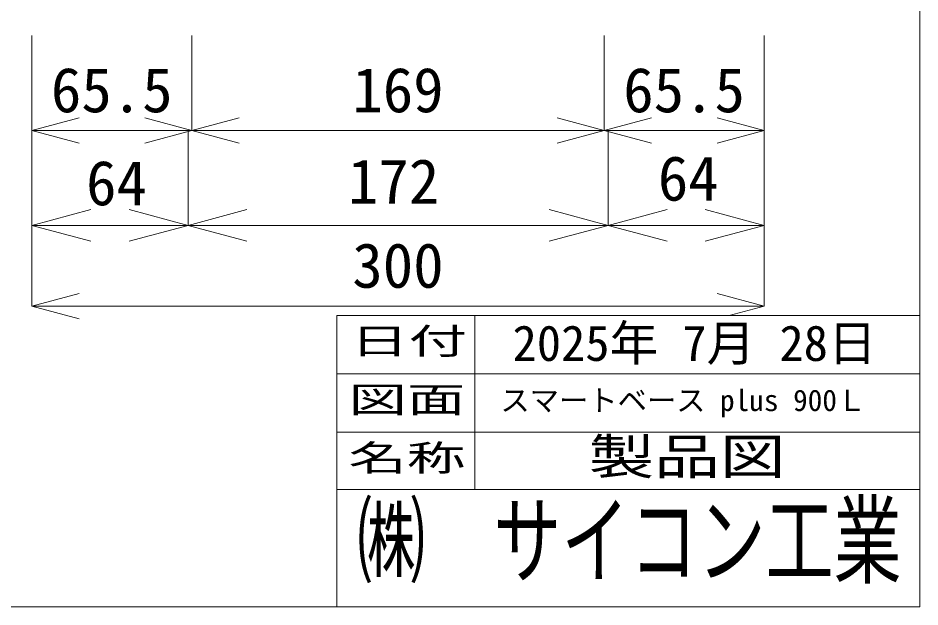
# Model space of a CAD drawing. Units: millimetres, scale not verified. Extents: x 494 to 2142, y -1316 to -164.
# Drawn here: x 1772.8 to 2142.3, y -1316 to -1074.6 of the extents above; entities that cross this region are included whole.
import ezdxf
from ezdxf.enums import TextEntityAlignment as Align

# ---------------------------------------------------------------- set-up
doc = ezdxf.new("R2010")
doc.units = ezdxf.units.MM
doc.header["$LTSCALE"] = 4
doc.linetypes.add('DASHED1', pattern=[1.8, 1.2, -0.6])
doc.layers.add('0-0', color=7, linetype='DASHED1', lineweight=9)
doc.styles.add('ＭＳ ゴシック', font='')
doc.styles.get('ＭＳ ゴシック').set_extended_font_data('MS Gothic')

msp = doc.modelspace()

# ---------------------------------------------------------------- linework, layer by layer
at = {"layer": '0-0', "linetype": 'Continuous'}
for p, q in [((1778.468, -1120.742), (1778.468, -1081.8)), ((1843.968, -1120.742), (1843.968, -1081.8)), ((2012.968, -1120.742), (2012.968, -1081.8)), ((2078.468, -1120.742), (2078.468, -1081.8)), ((1778.468, -1159.589), (1778.468, -1114.796)), ((1778.468, -1120.742), (1797.786, -1115.565)), ((1843.968, -1120.742), (1824.649, -1115.565)), ((1843.968, -1120.742), (1863.286, -1115.565)), ((2012.968, -1120.742), (1993.649, -1115.565)), ((2012.968, -1120.742), (2032.286, -1115.565)), ((2078.468, -1120.742), (2059.149, -1115.565)), ((2078.468, -1159.589), (2078.468, -1114.796)), ((1778.468, -1120.742), (1843.968, -1120.742)), ((1778.468, -1120.742), (1797.786, -1125.918)), ((1843.968, -1120.742), (1824.649, -1125.918)), ((1842.398, -1159.589), (1842.398, -1121.163)), ((1843.968, -1120.742), (2012.968, -1120.742)), ((1843.968, -1120.742), (1863.286, -1125.918)), ((2012.968, -1120.742), (1993.649, -1125.918)), ((2012.968, -1120.742), (2078.468, -1120.742)), ((2012.968, -1120.742), (2032.286, -1125.918)), ((2014.538, -1159.589), (2014.538, -1120.742)), ((2014.538, -1159.589), (2014.538, -1120.742)), ((2078.468, -1120.742), (2059.149, -1125.918)), ((1778.468, -1159.589), (1802.616, -1153.119)), ((1842.398, -1159.589), (1818.249, -1153.119)), ((1842.398, -1159.589), (1866.546, -1153.119)), ((2014.538, -1159.589), (1990.39, -1153.119)), ((2014.538, -1159.589), (2038.686, -1153.119)), ((2078.468, -1159.589), (2054.32, -1153.119)), ((1842.398, -1159.589), (1778.468, -1159.589)), ((1778.468, -1159.589), (1802.616, -1166.06)), ((1778.468, -1192.649), (1778.468, -1159.589)), ((1842.398, -1159.589), (1818.249, -1166.06)), ((1842.398, -1159.589), (2014.538, -1159.589)), ((1842.398, -1159.589), (1866.546, -1166.06)), ((2014.538, -1159.589), (1990.39, -1166.06)), ((2014.538, -1159.589), (2078.468, -1159.589)), ((2014.538, -1159.589), (2038.686, -1166.06)), ((2078.468, -1159.589), (2054.32, -1166.06)), ((2078.468, -1192.649), (2078.468, -1159.589)), ((1778.468, -1192.649), (1797.786, -1187.472)), ((2078.468, -1192.649), (2059.149, -1187.472)), ((2078.468, -1192.649), (1778.468, -1192.649)), ((1778.468, -1192.649), (1797.786, -1197.825)), ((2078.468, -1192.649), (2064.135, -1196.489)), ((1903.363, -1196.489), (2142.296, -1196.489)), ((1903.363, -1196.489), (1903.363, -1315.956)), ((1959.873, -1196.489), (1959.873, -1267.873)), ((2142.296, -1244.276), (1903.363, -1244.276)), ((2142.296, -1267.873), (1903.363, -1267.873))]:
    msp.add_line(p, q, dxfattribs=at)
msp.add_lwpolyline([(494.296, -1315.956), (2142.296, -1315.956), (2142.296, -163.956), (494.296, -163.956)], close=True, dxfattribs=at)
msp.add_lwpolyline([(1903.363, -1220.383), (2142.296, -1220.383), (1903.363, -1220.383)], dxfattribs=at)

# ---------------------------------------------------------------- texts
at = {"layer": '0-0', "style": 'ＭＳ ゴシック'}
for s, height, p in [('65.5', 18.33, (1786.218, -1118.742)), ('169', 18.33, (1909.718, -1118.742)), ('65.5', 18.33, (2020.718, -1118.742)), ('64', 18.33, (1800.623, -1156.855)), ('172', 18.33, (1907.925, -1156.22)), ('64', 18.33, (2034.909, -1154.95)), ('300', 18.33, (1909.718, -1190.649)), ('2025年 7月 28日', 14.6, (1975.381, -1219.516)), ('スマートベース plus 900Ｌ', 8.798, (1970.41, -1238.318))]:
    msp.add_text(s, height=height, dxfattribs=at).set_placement(p, align=Align.BOTTOM_LEFT)
for s, height, width, p in [('日付', 10.64, 1.65, (1908.855, -1215.495)), ('図面', 10.64, 1.65, (1908.142, -1239.497)), ('製品図', 14.6, 1.35, (2006.538, -1265.991)), ('名称', 10.64, 1.65, (1908.142, -1263.391)), ('㈱\u3000サイコン工業', 29.2, 0.7, (1911.725, -1311.974))]:
    msp.add_text(s, height=height, dxfattribs=dict(at, width=width)).set_placement(p, align=Align.BOTTOM_LEFT)

doc.saveas('drawing.dxf')
